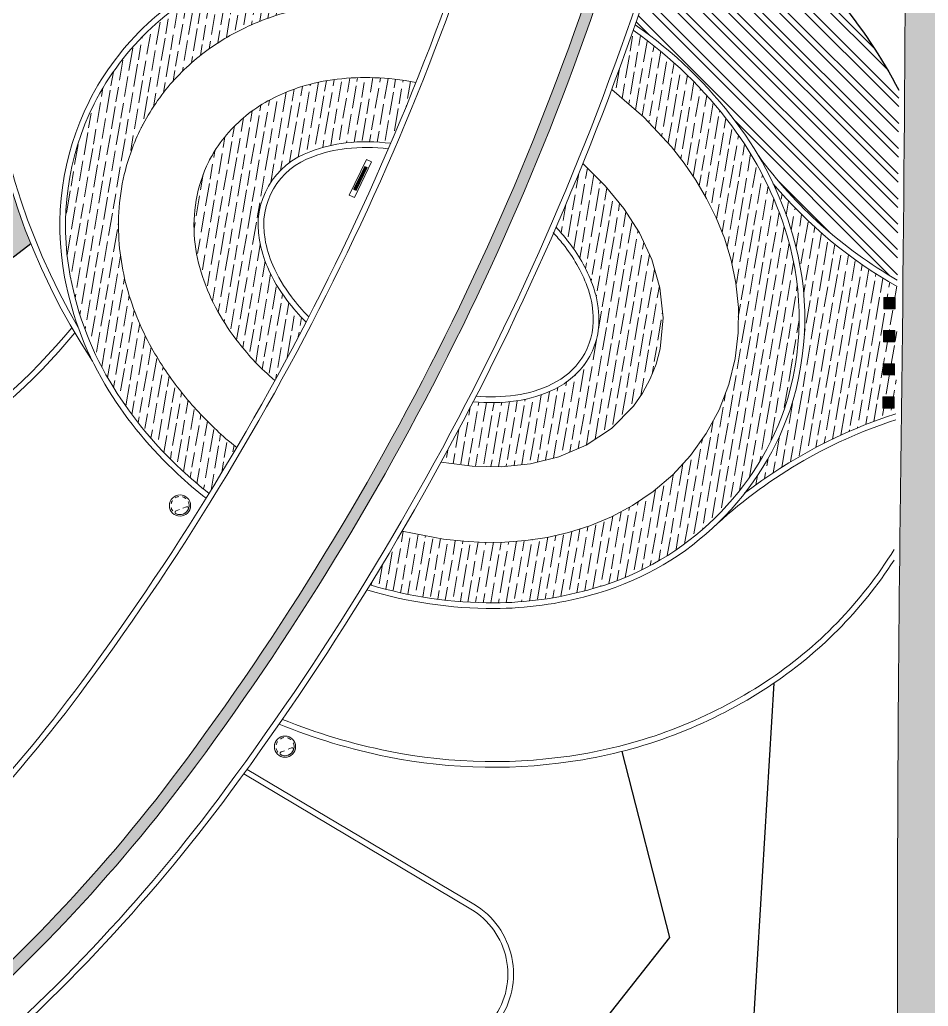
# Model space of a CAD drawing. Header units: inches. Extents: x 685564 to 685654, y 2762991 to 2763113.
# Drawn here: x 685606.58 to 685630.64, y 2763017.25 to 2763043.36 of the extents above; entities that cross this region are included whole.
import ezdxf

# ---------------------------------------------------------------- set-up
doc = ezdxf.new("R2010")
doc.units = ezdxf.units.IN
doc.header["$MEASUREMENT"] = 0
doc.linetypes.add('BASE SITE$0$DASHED2', pattern=[0.375, 0.25, -0.125])
for name, color, linetype, lineweight in [('BASE SITE$0$L-HS-PATTERN', 251, 'Continuous', 9), ('HDB -HS- FURNITURE-SIGNAGE', 10, 'Continuous', 9), ('HDB -HS- FURNITURE-TRASH BIN', 10, 'Continuous', 9), ('HDB -HS-BASE- ASPHALT-COLOR (BLUE)', 253, 'Continuous', 9), ('HDB -HS-BASE- ASPHALT-COLOR (RED)', 253, 'Continuous', 9), ('HDB -HS-BASE- ASPHALT-COLOR (WHITE)', 253, 'Continuous', 9), ('HDB -HS-BASE- COLOR CONC. (BIEGE LIGHT)', 253, 'Continuous', 9), ('HDB -HS-BASE- CURB CONC. 15 CM', 34, 'Continuous', 20), ('HDB -HS-BASE- SEPERATION LINE', 253, 'Continuous', 9), ('HDB -HS-BASE- TACTILE - (FIBER GLASS)', 253, 'Continuous', 9), ('HDB -PL-G. COVERS - Ad', 104, 'Continuous', 9), ('HDB -PL-LAWN - Ps', 94, 'Continuous', 9)]:
    doc.layers.add(name, color=color, linetype=linetype, lineweight=lineweight)
doc.layers.add('HDB -PL-SEPERATION MOWING', color=40, linetype='Continuous')
pattern_1 = [(80.39167185625872, (685662.7135365393, 2762594.455906399), (-0.1304295320628458, 0.4277711270830081), [0.6, -0.12, 0.4, -0.18, 0.54, -0.16])]
pattern_2 = [(170.3916718562587, (685662.7135365393, 2762594.455906399), (-0.04197170735124682, -0.2479324653651096), []), (260.3916718562587, (685662.0373570883, 2762594.570374691), (0.3336835432019495, -0.3115259613518472), [0.25146, -0.25146]), (260.3916718562587, (685662.1124881385, 2762594.557655992), (0.3336835432019495, -0.3115259613518472), [0.25146, -0.25146]), (170.3916718562587, (685662.0303618038, 2762594.529052614), (-0.4176269579044432, -0.184338969378372), [-0.6858, 0.0762]), (170.3916718562587, (685662.0233665192, 2762594.487730536), (-0.4176269579044432, -0.184338969378372), [-0.6858, 0.0762]), (170.3916718562587, (685662.0163712347, 2762594.446408459), (-0.4176269579044432, -0.184338969378372), [-0.6858, 0.0762]), (170.3916718562587, (685662.0093759501, 2762594.405086381), (-0.4176269579044432, -0.184338969378372), [-0.6858, 0.0762]), (170.3916718562587, (685662.0023806655, 2762594.363764304), (-0.4176269579044432, -0.184338969378372), [-0.6858, 0.0762])]
pattern_3 = [(349.3916718562588, (685662.7135365393, 2762594.455906399), (0.1636597631718714, 0.8738057461006576), []), (349.3916718562588, (685662.6726215986, 2762594.237454962), (0.1636597631718714, 0.8738057461006576), []), (259.3916718562588, (685662.7135365393, 2762594.455906399), (0.8738057461006576, -0.1636597631718713), [-0.22225, 0.22225]), (259.3916718562588, (685662.9319879758, 2762594.414991458), (0.8738057461006576, -0.1636597631718713), [-0.22225, 0.22225]), (259.3916718562588, (685663.1504394124, 2762594.374076517), (0.8738057461006576, -0.1636597631718713), [0.22225, -0.22225]), (259.3916718562588, (685663.368890849, 2762594.333161576), (0.8738057461006576, -0.1636597631718713), [0.22225, -0.22225]), (349.3916718562588, (685662.6317066578, 2762594.019003525), (0.1636597631718714, 0.8738057461006576), [0.22225, -0.22225]), (349.3916718562588, (685662.5907917169, 2762593.800552089), (0.1636597631718714, 0.8738057461006576), [0.22225, -0.22225])]
pattern_4 = [(138.3916718562587, (685662.7135365393, 2762594.455906399), (-0.1054155404908226, -0.1186976255997893), [])]

# ---------------------------------------------------------------- blocks, each defined once
blk = doc.blocks.new('BASE SITE$0$trashbin')
at = {"layer": 'HDB -HS- FURNITURE-TRASH BIN', "linetype": 'BASE SITE$0$DASHED2', "ltscale": 0.3}
blk.add_line((0.1179016309906729, 0.1852270015515387), (0.1179016309906729, -0.1852270020172), dxfattribs=at)
at = {"layer": 'HDB -HS- FURNITURE-TRASH BIN'}
blk.add_circle((0, 0), 0.35, dxfattribs=at)
at = {"layer": 'HDB -HS- FURNITURE-TRASH BIN', "linetype": 'BASE SITE$0$DASHED2', "ltscale": 0.5}
blk.add_circle((0, 0), 0.3, dxfattribs=at)
for centre, start, end in [((0.167901631037239, 0.1852270015515387), 47.80882139234332, 180), ((0.167901631037239, -0.1852270020172), 180, 312.1911786076567)]:
    blk.add_arc(centre, 0.05, start, end, dxfattribs=at)
at = {"layer": 'HDB -HS- FURNITURE-TRASH BIN'}
blk.add_arc((0, 0), 0.3, 312.1911786076567, 47.80882139234332, dxfattribs=at)
blk = doc.blocks.new('*U51')
at = {"layer": 'HDB -HS- FURNITURE-SIGNAGE'}
h = blk.add_hatch(dxfattribs=at)
h.set_pattern_fill('GOST_GROUND', color=256, scale=0.002, angle=46)
h.set_pattern_definition([(90.99999999999999, (0, 0), (0.01964790577438216, 0.0203460020318735), [0.04]), (90.99999999999999, (0.004167950222753985, 0.004316038802031907), (0.01964790577438216, 0.0203460020318735), [0.04]), (90.99999999999999, (0.00833590044550797, 0.008632077604063813), (0.01964790577438216, 0.0203460020318735), [0.04])])
h.paths.add_polyline_path([(0.224999999976717, 0.02499999990686774), (-0.2249999999767171, 0.02499999990686774), (-0.224999999976717, -0.02499999990686766), (0.2249999999767171, -0.02499999990686773)])
for points in [[(0.3499999999767169, 0.04999999990686774), (-0.3499999999767169, 0.04999999990686774), (-0.3499999999767169, -0.04999999990686774), (0.3499999999767169, -0.04999999990686774)], [(0.224999999976717, 0.02499999990686774), (-0.2249999999767171, 0.02499999990686774), (-0.224999999976717, -0.02499999990686766), (0.2249999999767171, -0.02499999990686773)]]:
    blk.add_lwpolyline(points, close=True, dxfattribs=at)
blk = doc.blocks.new('BASE SITE$0$MARKERS')
at = {"extrusion": (8.127451700772605e-05, 1.224414090261396e-05, 0.9999999966222669)}
blk.add_hatch(color=256, dxfattribs=at).paths.add_polyline_path([(0.02224137393792057, -0.148341906500924), (0.3189251851477075, -0.1038591582405934), (0.2744424386688502, 0.192824655226916), (-0.02224137393792057, 0.148341906500924)])
at = {"extrusion": (8.127451700772607e-05, 1.224414090261395e-05, 0.9999999966222669)}
blk.add_lwpolyline([(0.02224137393792057, -0.148341906500924), (0.3189251851477075, -0.1038591582405934), (0.2744424386688502, 0.192824655226916), (-0.02224137393792057, 0.148341906500924)], close=True, dxfattribs=at)

msp = doc.modelspace()

# ---------------------------------------------------------------- hatches: boundary and pattern name
at = {"layer": 'HDB -HS-BASE- ASPHALT-COLOR (BLUE)'}
h = msp.add_hatch(dxfattribs=at)
h.set_pattern_fill('BOX', color=256, scale=0.035, angle=224)
h.set_pattern_definition(pattern_3)
h.paths.add_polyline_path([(685594.8567814353, 2763103.103829821, -0.005558992174496256), (685614.3061837814, 2763102.454539739, 0.05624110609308549), (685613.7536913973, 2763104.530929411, 0.005375374689294758), (685594.9023969051, 2763105.153322253, 0.1077997410594611), (685588.6895859528, 2763103.942252661, 0.2935845992618385), (685579.7253207623, 2763090.622780306), (685578.1659594958, 2763017.308495765), (685580.1740849633, 2763015.317941251), (685581.7748572166, 2763090.579187606, -0.4145026630126847)])
h = msp.add_hatch(dxfattribs=at)
h.set_pattern_fill('BOX', color=256, scale=0.035, angle=224)
h.set_pattern_definition(pattern_3)
h.paths.add_polyline_path([(685614.0762442417, 2763104.516747763, -0.05459309394906626), (685614.6102273278, 2763102.440951235, -0.001573380600005378), (685620.1119417764, 2763102.176756753, -0.4005902697732342), (685632.2576355956, 2763089.33723563, -0.0005158602859908865), (685632.0586811422, 2763052.672012627, -0.002998614858845619), (685631.8933601491, 2763030.16491471, 0.003689155610750146), (685631.8233179172, 2763015.73708983), (685633.8702874639, 2763017.802160891, -0.003161054172988933), (685633.9431928704, 2763030.138701941, 0.002997766158958707), (685634.10867221, 2763052.664010239, 0.0005157866302563479), (685634.3076158019, 2763089.328226993, 0.4005902697550076), (685620.2167132079, 2763104.224077672, 0.001751919124102763)])
at = {"layer": 'HDB -HS-BASE- ASPHALT-COLOR (RED)'}
h = msp.add_hatch(dxfattribs=at)
h.set_pattern_fill('BRSTONE', color=256, scale=0.03, angle=135)
h.set_pattern_definition(pattern_2)
h.paths.add_polyline_path([(685594.8122786852, 2763101.104325005, -0.004321876532306083), (685609.9001793558, 2763100.638005959, -0.001287156426287463), (685614.391946698, 2763100.448723273, 0.04721046872790379), (685614.3339712871, 2763102.253103822, 0.005569483612467556), (685594.8523311454, 2763102.903879341, 0.4145026630483832), (685581.9748119927, 2763090.574934659), (685580.3699996435, 2763015.12374081), (685582.1332319056, 2763013.375936705), (685583.7744051238, 2763090.536658135, -0.4145026631048138)])
h = msp.add_hatch(dxfattribs=at)
h.set_pattern_fill('BRSTONE', color=256, scale=0.03, angle=135)
h.set_pattern_definition(pattern_2)
h.paths.add_polyline_path([(685632.0576375272, 2763089.338114521, 0.4005902697549744), (685620.1017201745, 2763101.977018127, 0.001563146124508598), (685614.6370473726, 2763102.239545969, -0.04657987291952496), (685614.6900685999, 2763100.410063587, -0.001524769224945292), (685620.0095932793, 2763100.154099557, -0.4005902698167392), (685630.2575224409, 2763089.320753609, -0.0005157812731147128), (685630.0586266443, 2763052.665272669, -0.002997704109577329), (685629.8935056848, 2763030.188991525, 0.004200797463463335), (685629.8304385521, 2763013.726587275), (685631.6238457327, 2763015.535853698, -0.003740499564386558), (685631.6933764723, 2763030.167472292, 0.002998697709421768), (685631.8586820129, 2763052.672793206, 0.0005158674755305588)])
at = {"layer": 'HDB -HS-BASE- ASPHALT-COLOR (WHITE)'}
h = msp.add_hatch(dxfattribs=at)
h.set_pattern_fill('ANSI31', color=256, scale=0.05, angle=58)
h.set_pattern_definition(pattern_4)
h.paths.add_polyline_path([(685581.9748119927, 2763090.574934659, -0.4145026630224126), (685594.8523311458, 2763102.903879339, -0.005569483612399751), (685614.3339712872, 2763102.253103821, 0.005305932532095368), (685614.3061837814, 2763102.454539739, 0.005559044003935131), (685594.8566000427, 2763103.103833857, 0.4144985104989595), (685581.7748572163, 2763090.579187605), (685580.1740849633, 2763015.317941251), (685580.3699996434, 2763015.12374081)])
h = msp.add_hatch(dxfattribs=at)
h.set_pattern_fill('ANSI31', color=256, scale=0.05, angle=58)
h.set_pattern_definition(pattern_4)
edge = h.paths.add_edge_path()
edge.add_arc((686609.5636970877, 2763018.20617823), 977.9434716858722, 179.299129022771, 180.1563551390139)
edge.add_line((685631.6238667528, 2763015.537459888), (685631.8233389374, 2763015.738696021))
edge.add_arc((686609.5636970877, 2763018.20617823), 977.7434716858405, 179.2991290227726, 180.1445946413764, ccw=False)
edge.add_arc((683754.7375799207, 2763055.209699835), 1877.322845060674, 359.2356491864137, 359.9227211906125)
edge.add_arc((667863.1932653228, 2763167.423364475), 17769.23594413757, 359.6300070339678, 359.7482153968086)
edge.add_arc((685619.4577591885, 2763089.393484671), 12.80000000023042, 359.7482153915879, 447.0704501638497)
edge.add_arc((685575.3823942045, 2762228.124179794), 875.1963435222247, 87.07045016945766, 87.43104214378613)
edge.add_arc((685604.8658016352, 2763101.040850658), 9.844496620272077, 366.993860487505, 368.17642416579315, ccw=False)
edge.add_arc((685575.3823941426, 2762228.124179783), 874.9963435366109, 87.07045016544612, 87.42869657646958, ccw=False)
edge.add_arc((685619.4577591884, 2763089.393484671), 12.60000000009702, -0.2517846084489861, 87.07045016376952, ccw=False)
edge.add_arc((667863.193265323, 2763167.423364474), 17769.03594413729, 359.6300070339683, 359.7482153968091, ccw=False)
edge.add_arc((683754.6650228967, 2763055.210450393), 1877.195405640767, 359.2356558303639, 359.9227324552519, ccw=False)
edge.add_arc((685631.8938776407, 2763030.16612661), 0.2005012572239777, 179.2356558304004, 179.2990497441515)
at = {"layer": 'HDB -HS-BASE- COLOR CONC. (BIEGE LIGHT)'}
h = msp.add_hatch(dxfattribs=at)
h.set_pattern_fill('MUDSTONE', color=256, scale=2, angle=45, pattern_type=2)
h.set_pattern_definition(pattern_1)
edge = h.paths.add_edge_path()
edge.add_spline(control_points=[(685609.7992350245, 2763040.504257809), (685609.8010133888, 2763040.507794469), (685609.8027953708, 2763040.511328989), (685610.0266996494, 2763040.954270668), (685610.3089845129, 2763041.364248437), (685610.7853270964, 2763041.899399979), (685610.9530211525, 2763042.065563048), (685611.3028811442, 2763042.373870824), (685611.4871759571, 2763042.517408207), (685612.028794076, 2763042.892313929), (685612.3992037851, 2763043.092279783), (685613.1445268096, 2763043.412250813), (685613.5175285926, 2763043.531968052), (685614.5060472643, 2763043.769200116), (685615.1207099932, 2763043.831320826), (685616.4112258884, 2763043.834412022), (685617.0915839336, 2763043.755427284), (685617.8006178215, 2763043.595610041)], knot_values=[5.122014888690014, 5.122014888690014, 5.122014888690014, 5.122014888690014, 5.123278984332736, 5.123278984332736, 5.280525863836226, 5.280525863836226, 5.35914930358797, 5.35914930358797, 5.437772743339715, 5.437772743339715, 5.588617306720401, 5.588617306720401, 5.739461870101088, 5.739461870101088, 5.990585260147656, 5.990585260147656, 6.283185307179586, 6.283185307179586, 6.283185307179586, 6.283185307179586], degree=3, periodic=0)
edge.add_arc((685550.787721244, 2763068.274376516), 71.41267270212899, 339.7828162022183, 340.9198196796327)
edge.add_arc((685615.7137065635, 2763034.208340087), 11.0240535634917, 76.55394078742232, 92.57568433983583)
edge.add_arc((685615.6503449121, 2763036.397493395), 8.834334130043533, 92.80320422089723, 113.2302997835863)
edge.add_arc((685615.0461524556, 2763037.809654794), 7.298350901977161, 113.2443301830566, 152.9104681225774)
edge.add_arc((685615.0315497161, 2763037.910937971), 7.239709380302107, 153.571485621254, 190.0372157951651)
edge.add_arc((685616.3049533451, 2763038.143431247), 8.534146865539617, 190.0841861058319, 210.5193129360663)
edge.add_arc((685617.9825867892, 2763039.161738194), 10.49651367283391, 210.6572953434558, 227.2947320747692)
edge.add_arc((685618.8692075349, 2763040.035694472), 11.74021996044434, 227.0077971852238, 231.6945741832306)
edge.add_arc((685550.7877212672, 2763068.274376511), 71.41267267906737, 328.3696571299971, 329.5096688850704)
edge.add_spline(control_points=[(685612.3250780249, 2763032.040089677), (685612.1159152999, 2763032.202877536), (685611.9537308064, 2763032.345607994), (685611.4627981675, 2763032.805872281), (685611.1488576692, 2763033.142446013), (685610.5710306447, 2763033.866327937), (685610.3049118138, 2763034.255074915), (685609.7809445154, 2763035.202564648), (685609.542205491, 2763035.773500102), (685609.3119855006, 2763036.694081847), (685609.257457279, 2763036.995368659), (685609.1939333314, 2763037.618084403), (685609.1850919359, 2763037.941077229), (685609.2230198841, 2763038.596585517), (685609.2702990783, 2763038.932703536), (685609.4492527412, 2763039.68889799), (685609.5982333595, 2763040.104522812), (685609.7992350245, 2763040.504257809)], knot_values=[0, 0, 0, 0, 0.0932594616281226, 0.0932594616281226, 0.2897800577314515, 0.2897800577314515, 0.4863006538347805, 0.4863006538347805, 0.729447853706213, 0.729447853706213, 0.8408420262101637, 0.8408420262101637, 0.9522361987141144, 0.9522361987141144, 1.063630371218065, 1.063630371218065, 1.205540368293098, 1.205540368293098, 1.205540368293098, 1.205540368293098], degree=3, periodic=0)
h = msp.add_hatch(dxfattribs=at)
h.set_pattern_fill('MUDSTONE', color=256, scale=2, angle=45, pattern_type=2)
h.set_pattern_definition(pattern_1)
h.paths.add_polyline_path([(685621.5905526427, 2763034.319008389, -0.1289304835964462), (685620.7461608332, 2763033.58548935, -0.08419203563619648), (685619.6953643573, 2763033.268702188, -0.05444164323964057), (685618.587791539, 2763033.249035935, -0.005942235575062215), (685617.7362135233, 2763031.647563983), (685618.5633663347, 2763031.544503272), (685619.3358548214, 2763031.530859665), (685620.1007032403, 2763031.610474309), (685620.8514012677, 2763031.794552476), (685621.5749779366, 2763032.099908347), (685622.2482376132, 2763032.544777803), (685622.8306715996, 2763033.13453761), (685623.0719235507, 2763033.480568419), (685623.2723667102, 2763033.85370163), (685623.4286131776, 2763034.246753457), (685623.5374323362, 2763034.652387451), (685623.6164023323, 2763035.472029334), (685623.5318176236, 2763036.26825224), (685623.3131100313, 2763037.018343526), (685622.9870450671, 2763037.717066072), (685622.5723713188, 2763038.36522731), (685622.0828257387, 2763038.964983849), (685621.4898406751, 2763039.554447498, -0.005992643215391106), (685620.7811708394, 2763037.868110245, -0.02096087566643291), (685621.0854480499, 2763037.512994873, -0.08003089006682654), (685621.7424270813, 2763036.363181205, -0.07863488251835242), (685621.9151585409, 2763035.523551016, -0.1583397562890629)], flags=17)
h.paths.add_polyline_path([(685626.9656266075, 2763037.4010354, 0.08805763385121092), (685625.6119782326, 2763040.305673709, 0.08643665911196409), (685622.8225968354, 2763043.083094028, -0.005459956411575939), (685622.2552943188, 2763041.516013083), (685623.1018723343, 2763040.783777988), (685623.8350695469, 2763039.997158433), (685624.1697273065, 2763039.56926941), (685624.4815633728, 2763039.115258297), (685624.7666091553, 2763038.632962572), (685625.0205233262, 2763038.120445591), (685625.2389607851, 2763037.575767904), (685625.4158005589, 2763036.997168305), (685625.5420886655, 2763036.386017592), (685625.6085967158, 2763035.742734385), (685625.6056410307, 2763035.074515171), (685625.5240010135, 2763034.392083539), (685625.3544393915, 2763033.702431054), (685625.0978064064, 2763033.036097527), (685624.7599738901, 2763032.407640966), (685624.3436940763, 2763031.824508236), (685623.8694774628, 2763031.310782333), (685623.3540844439, 2763030.870172821), (685622.8073079915, 2763030.499713041), (685622.2454381695, 2763030.1994915), (685621.6774860679, 2763029.963944265), (685621.1091529649, 2763029.785121727), (685620.5448178478, 2763029.657358194), (685619.9845424545, 2763029.575097499), (685619.4285730139, 2763029.53297297), (685618.8789420766, 2763029.5276723), (685618.0254133779, 2763029.572342756), (685616.7064167764, 2763029.825064505, -0.005433359542308883), (685615.855287859, 2763028.401631569, 0.07251987076359928), (685619.1410590427, 2763027.925760695, 0.06650315788913384), (685621.6211668287, 2763028.2660436, 0.2496132093291846), (685626.8279576816, 2763033.061096693, 0.1456996811274409)])
h = msp.add_hatch(dxfattribs=at)
h.set_pattern_fill('MUDSTONE', color=256, scale=2, angle=45, pattern_type=2)
h.set_pattern_definition(pattern_1)
edge = h.paths.add_edge_path()
edge.add_arc((685615.6063352296, 2763036.512663893), 3.61195000569116, 95.17787673777133, 111.37154188146269, ccw=False)
edge.add_arc((685615.7562237569, 2763035.018666541), 5.113398385610758, 82.72505947286061, 95.33975096199828, ccw=False)
edge.add_arc((685550.787721244, 2763068.274376516), 71.41267270212902, 336.7554479695218, 338.1525625101032)
edge.add_spline(control_points=[(685617.071395699, 2763041.699118791), (685616.6765588482, 2763041.778847), (685616.3266267184, 2763041.816649817), (685615.3136503748, 2763041.851414657), (685614.651726146, 2763041.781946216), (685613.5851546593, 2763041.447470424), (685613.1663906665, 2763041.252066656), (685612.398703712, 2763040.710901317), (685612.0512577135, 2763040.362280959), (685611.7122816923, 2763039.840383278), (685611.6458754139, 2763039.724739067), (685611.5860569124, 2763039.605777124)], knot_values=[5.178104014525866, 5.178104014525866, 5.178104014525866, 5.178104014525866, 5.368049127634358, 5.368049127634358, 5.729808405891057, 5.729808405891057, 5.973444074968381, 5.973444074968381, 6.217079744045704, 6.217079744045704, 6.283185307179586, 6.283185307179586, 6.283185307179586, 6.283185307179586], degree=3, periodic=0)
edge.add_spline(control_points=[(685611.5860569124, 2763039.605777124), (685611.4239117756, 2763039.283316682), (685611.3113846105, 2763038.936593573), (685611.189840254, 2763038.237627772), (685611.1800917371, 2763037.886038698), (685611.2436159059, 2763037.205345685), (685611.3163297825, 2763036.875912837), (685611.630729336, 2763035.918378701), (685611.9665106568, 2763035.335114131), (685612.6515151588, 2763034.459460872), (685612.9575187224, 2763034.135612186), (685613.3345874957, 2763033.811942701)], knot_values=[6.283185307179586, 6.283185307179586, 6.283185307179586, 6.283185307179586, 6.462372270594861, 6.462372270594861, 6.641559234010135, 6.641559234010135, 6.820746197425408, 6.820746197425408, 7.186384661317094, 7.186384661317094, 7.426306718903639, 7.426306718903639, 7.426306718903639, 7.426306718903639], degree=3, periodic=0)
edge.add_arc((685550.7877212672, 2763068.274376511), 71.41267267906736, 331.1458607966883, 332.5504827292114)
edge.add_arc((685618.1249221845, 2763039.308687039), 5.598556222410729, 216.9963952032537, 224.9191762471974, ccw=False)
edge.add_arc((685616.9971374844, 2763038.489329983), 4.204834397884929, 203.6545247919558, 217.3270011757899, ccw=False)
edge.add_arc((685615.8949944341, 2763038.024117779), 3.008682041220387, 189.4250483353115, 203.9606907744312, ccw=False)
edge.add_arc((685614.9505883054, 2763037.923616605), 2.061314502103651, 108.68870508646839, 190.9681456603668, ccw=False)
h = msp.add_hatch(dxfattribs=at)
h.set_pattern_fill('MUDSTONE', color=256, scale=2, angle=45, pattern_type=2)
h.set_pattern_definition(pattern_1)
h.paths.add_polyline_path([(685629.8150651299, 2763036.299425211, -0.08939721296050604), (685626.5315679194, 2763039.02124237, -0.03845759272519297), (685627.0418888573, 2763037.683956217, -0.1541146265490317), (685626.9699078206, 2763033.012603267, -0.08165779408803023), (685625.7748246649, 2763030.82557658, -0.08736480243989607), (685629.7780598715, 2763032.929777965, 0.0004494632139138037)])
at = {"layer": 'HDB -HS-BASE- TACTILE - (FIBER GLASS)'}
h = msp.add_hatch(dxfattribs=at)
h.set_pattern_fill('HEX', color=256, scale=0.015, angle=1.101909530502398e-09)
h.set_pattern_definition([(1.101909530502398e-09, (0, 0), (-1.586422727553294e-12, 0.08248891973099999), [0.04762499999999999, -0.09524999999999999]), (120.0000000011019, (0, 0), (-0.0714375000169882, -0.04124445986687385), [0.04762499999999997, -0.09524999999999995]), (60.00000000110191, (0.04762500000651926, 0), (-0.07143750001857462, 0.04124445986412612), [0.04762499999999999, -0.09524999999999999])])
edge = h.paths.add_edge_path()
edge.add_line((685598.7123819803, 2763010.655217676), (685598.3922821917, 2763010.659921822))
edge.add_arc((685605.4855016058, 2763007.959118529), 7.590000005359878, 136.9629967561096, 159.1552453876894, ccw=False)
edge.add_arc((685588.4976648696, 2763034.256640107), 24.01728729522852, 294.046486830675, 298.446122335038, ccw=False)
edge.add_arc((685594.6983702903, 2763020.35998278), 8.800000001379308, 194.4713682650765, 294.0464868183484, ccw=False)
edge.add_arc((685609.4328532167, 2763024.162724618), 24.01728729548865, 178.8260988688334, 194.4713682553789, ccw=False)
edge.add_arc((685630.101748254, 2763023.739191941), 44.6905212465797, 164.9812096176381, 178.8260988677832, ccw=False)
edge.add_arc((685659.532998233, 2763015.842766273), 75.16267269090964, 154.258927541327, 164.9812096122485, ccw=False)
edge.add_arc((685659.5329982509, 2763015.842766273), 75.1626727068395, 143.5366454787571, 154.2589275475821, ccw=False)
edge.add_arc((685635.026162444, 2763033.952625836), 44.69052124598123, 129.6917562205878, 143.5366454691452, ccw=False)
edge.add_arc((685621.8230546211, 2763049.86050269), 24.0172872908189, 114.04648684264649, 129.6917562378655, ccw=False)
edge.add_arc((685615.622349198, 2763063.757160012), 8.80000000067112, 14.471368266023717, 114.04648682289579, ccw=False)
edge.add_arc((685600.8878662732, 2763059.954418168), 24.01728729462333, -1.1739011278801854, 14.471368267384605, ccw=False)
edge.add_arc((685580.2189712379, 2763060.377950852), 44.69052124364894, 352.06669874095553, 358.8260988617349, ccw=False)
edge.add_arc((685569.5590581218, 2763069.130548387), 56.91340101852016, 344.8013401172487, 381.0220811879633)
edge.add_arc((685603.4164892612, 2763082.131506436), 20.64564288073456, 21.04970948289462, 36.82773528264045)
edge.add_arc((685609.100258882, 2763087.392502188), 12.96758038966825, 33.2721719890086, 63.43473749500714)
edge.add_arc((685615.3467968071, 2763099.885462841), 0.9999999996429414, 173.4014979236758, 243.4347374919706, ccw=False)
edge.add_arc((685604.8292742892, 2763101.044592751), 9.581219339526262, 353.7431340272525, 355.2379019201795)
edge.add_arc((685575.3823948331, 2762228.124180618), 872.9963426710186, 87.42015616529892, 87.43985873420309, ccw=False)
edge.add_arc((685604.8658016333, 2763101.040850649), 9.844496622037525, 353.7312031532302, 355.3087874761639, ccw=False)
edge.add_arc((685615.3467968073, 2763099.885462841), 0.6999999999325822, 173.4014979244423, 243.4347374843001)
edge.add_arc((685609.1002588822, 2763087.392502188), 13.26758038989314, 33.27217199034391, 63.43473749624252, ccw=False)
edge.add_arc((685603.4436219443, 2763082.14411973), 20.91579044751669, 21.043762884359978, 36.79366452766908, ccw=False)
edge.add_arc((685569.5590581204, 2763069.130548387), 57.21340101999459, -17.683926556147185, 21.022081187618824, ccw=False)
edge.add_arc((685580.2189712385, 2763060.377950852), 44.69052124316253, 344.98120961647777, 348.8699886621075, ccw=False)
edge.add_arc((685550.7877212451, 2763068.274376517), 75.16267270087553, 334.2589275445916, 344.98120961612443, ccw=False)
edge.add_arc((685550.7877212643, 2763068.274376506), 75.16267267869121, 323.5366454717035, 334.2589275459061, ccw=False)
edge.add_arc((685575.2945570559, 2763050.164516935), 44.69052122534918, 309.69175622416606, 323.5366454770642, ccw=False)
edge.add_arc((685588.4976648721, 2763034.256640107), 24.01728729380113, 302.8619032514122, 309.6917562186069, ccw=False)
edge.add_arc((685605.4855016032, 2763007.959118532), 7.290000001801034, 122.8619032575192, 158.2945414619704)
edge = h.paths.add_edge_path(flags=16)
edge.add_arc((685588.4976648703, 2763034.256640105), 23.71728729355476, 294.046486830558, 309.6917562244387)
edge.add_arc((685575.2945570564, 2763050.164516936), 44.39052122542326, 309.6917562232034, 323.53664547592)
edge.add_arc((685550.7877212642, 2763068.274376506), 74.86267267866232, 323.5366454718415, 334.258927546057)
edge.add_arc((685550.787721245, 2763068.274376518), 74.86267270122576, 334.2589275440952, 344.9812096155594)
edge.add_arc((685580.2189712378, 2763060.377950851), 44.39052124376136, 344.9812096168829, 358.8260988626546)
edge.add_arc((685600.8878662715, 2763059.954418169), 23.71728729620562, 358.8260988706735, 374.4713682663473)
edge.add_arc((685615.6223491981, 2763063.757160012), 8.500000000577765, 14.47136826906181, 114.0464868234739)
edge.add_arc((685621.8230546206, 2763049.860502689), 23.71728729096087, 114.046486841361, 129.691756236237)
edge.add_arc((685635.0261624445, 2763033.952625837), 44.39052124598085, 129.6917562212937, 143.5366454701119)
edge.add_arc((685659.532998251, 2763015.842766274), 74.86267270657788, 143.53664547921, 154.2589275480607)
edge.add_arc((685659.5329982304, 2763015.842766272), 74.86267268885942, 154.2589275399275, 164.9812096108158)
edge.add_arc((685630.101748254, 2763023.739191941), 44.39052124669299, 164.9812096172759, 178.8260988675389)
edge.add_arc((685609.4328532183, 2763024.162724619), 23.71728729714629, 178.8260988695948, 194.471368255279)
edge.add_arc((685594.6983702905, 2763020.359982779), 8.500000001134085, 194.4713682616106, 294.0464868173327)
at = {"layer": 'HDB -PL-G. COVERS - Ad'}
h = msp.add_hatch(dxfattribs=at)
h.set_pattern_fill('ANSI32', color=256, scale=0.05, angle=89.99999999987999)
h.set_pattern_definition([(134.99999999988, (0, 0), (-0.3367596045407987, -0.336759604539388), []), (134.99999999988, (0, 0.2245065001770854), (-0.3367596045407987, -0.336759604539388), [])])
h.paths.add_polyline_path([(685626.1550507173, 2763097.648733759), (685621.6823361719, 2763094.561911343, -0.05798925549762009), (685624.0394119378, 2763090.063241155, -0.008110664515656044), (685624.6897229, 2763088.285087785), (685630.039735028, 2763090.568831828, 0.1969197356825823)])
h.paths.add_polyline_path([(685624.1858637803, 2763047.385702861, -0.01427868323318128), (685622.8738752633, 2763043.230207263, -0.0806591809919382), (685625.552819061, 2763040.642229483, -0.02830732486920867), (685626.137964951, 2763039.765238603, 0.1051352100678344), (685629.8167875072, 2763036.471025782, 0.000670120284580528), (685629.8602504088, 2763041.495063362, 0.05271279577033429), (685628.214699449, 2763043.950575532, 0.08472129875669066)])
at = {"layer": 'HDB -PL-LAWN - Ps'}
h = msp.add_hatch(dxfattribs=at)
h.set_pattern_fill('GRASS', color=256, scale=0.035, angle=-1.189323895367742e-09)
h.set_pattern_definition([(90, (0, 0), (-0.6286179283869515, 0.6286179284130486), [0.1666875, -1.0905483568]), (44.99999999881068, (0, 0), (-0.6286179284617922, 0.6286179284878893), [0.1666875, -0.7223125]), (134.9999999988107, (0, 0), (-0.6286179284878893, -0.6286179284617921), [0.1666875, -0.7223125])])
h.paths.add_polyline_path([(685617.4091198046, 2763084.610387424, -0.7754780730021957), (685619.0377643508, 2763073.102610206, -0.04895859950603151), (685620.7896373373, 2763072.260196722, 0.5938882234153328), (685625.217785733, 2763075.288981853, 0.1342767690062079), (685619.9523700009, 2763088.921637451, 0.1356335239666984), (685614.8648893151, 2763092.905204157, 0.01506077255173119), (685612.701347216, 2763089.349681918, -0.3263306813420888), (685603.9357556707, 2763085.399427768, -0.221125754250158), (685593.0498319854, 2763093.550583345, 0.5461554658052412), (685584.6620539486, 2763094.207794075, 0.08866448209614602), (685583.9243712057, 2763090.533468425), (685583.7874211796, 2763084.094682622, 0.5344651335733518), (685586.812672911, 2763082.90298331, -0.341127443335034), (685606.5838301637, 2763081.924259745, -0.01318579691122046), (685608.8222670823, 2763083.045880004, -0.1517691629507293)])
h.paths.add_polyline_path([(685607.0857918899, 2763051.297602768, -0.04629726366054276), (685610.4970982333, 2763057.420865156, -0.246461698398315), (685604.5882018362, 2763054.506161341, -0.2100761492025878), (685591.7293268258, 2763037.261706842, 0.3493707796532537), (685606.8695267, 2763037.441105445, -0.2027869901279598)])

# ---------------------------------------------------------------- linework, layer by layer
at = {"layer": 'HDB -HS-BASE- CURB CONC. 15 CM'}
for points in [[(685629.8304385521, 2763013.726587275, -0.004200797463279862), (685629.8935056848, 2763030.188991524, 0.002997704109839546), (685630.0586266443, 2763052.665272671, 0.0005157812731008779), (685630.2575224409, 2763089.32075361, 0.4005902697444713), (685620.0095932818, 2763100.154099557, 0.001524352632279868), (685614.6915221926, 2763100.409998084)], [(685608.5084124296, 2763034.321753821, -0.2550017870305152), (685607.0857918902, 2763051.297602768, -0.1338634671715126), (685619.6613736937, 2763066.788460249, -0.1335195980782223)], [(685608.128596237, 2763035.217394955, -0.2405995113531642), (685607.2230136949, 2763051.237020788, -0.1338697494908494), (685619.7496223142, 2763066.667162869)], [(685620.6573669215, 2763065.056620105, -0.06837160637101024), (685621.3008683713, 2763059.536129074, -0.06048331801567829), (685619.9058769944, 2763049.729925327, -0.04681894570265847), (685615.2489380657, 2763037.194356405, -0.04681894571513762), (685608.3410801401, 2763025.74406963, -0.06048331803986175), (685601.5373105446, 2763018.545712026, -0.06837160637291867), (685596.8172543952, 2763015.611263987, -0.06837160637291867)], [(685620.5121260256, 2763065.019135679, -0.06837160637177045), (685621.1508998533, 2763059.539202124, -0.06048331801458817), (685619.7610008604, 2763049.768795698, -0.0468189457032339), (685615.1138231775, 2763037.259502141, -0.0468189457153731), (685608.2204445697, 2763025.83321591, -0.06048331804028128), (685601.4415119783, 2763018.661135744, -0.06837160637215521), (685596.7561327383, 2763015.74824626, -0.06837160637215521)], [(685626.0587776114, 2763060.12194396, -0.06422372898808072), (685624.4936212385, 2763048.499030227, -0.04681894570358521), (685619.5275761924, 2763035.131408084, -0.04681894571471415), (685612.1612065337, 2763022.921104108, -0.06048331804175731), (685604.5709318122, 2763014.890627622, -0.0649219358848772), (685599.0675303432, 2763011.416537357, -0.06282618260655705)], [(685625.8925889531, 2763059.13522147, -0.05879890751500198), (685624.3487451045, 2763048.537900598, -0.04681894570281824), (685619.3924613042, 2763035.19655382, -0.04681894571473542), (685612.0405709634, 2763023.010250387, -0.06048331804213945), (685604.4751332458, 2763015.00605134, -0.06282618260700464), (685599.1937185824, 2763011.641178614, -0.06837160637651138)], [(685618.3262409673, 2763045.072691749, 0.06229988005560607), (685615.5696776452, 2763045.381465375, 0.09885497279405439), (685612.1258946788, 2763044.661663668, 0.1755511520621598), (685608.4149152975, 2763041.201501623, 0.1755511520621598)], [(685618.2771278466, 2763044.930216243, 0.06197781954868598), (685615.5713175262, 2763045.231474048, 0.0988633480301334), (685612.1847379416, 2763044.523687328, 0.1755511520651129), (685608.5484597003, 2763041.133194285)], [(685615.7740442005, 2763028.269353789, 0.0733916235332384), (685619.141396506, 2763027.775760951, 0.06648052757864449), (685621.6600345081, 2763028.121162931, 0.249618620093949), (685626.9699078207, 2763033.012603267, 0.1541146265490153), (685627.0418888571, 2763037.683956217, 0.08956582385411474), (685625.552819061, 2763040.642229483, 0.08065918099342571), (685622.8738752633, 2763043.230207263, 0.07860187476082056)], [(685615.8552878591, 2763028.401631569, 0.07251987076207489), (685619.1410590427, 2763027.925760695, 0.06650315788914841), (685621.6211668287, 2763028.2660436, 0.2496132093291866), (685626.8279576816, 2763033.061096693, 0.154081361315012), (685626.8981113028, 2763037.641200424, 0.08957824840767553), (685625.4328046484, 2763040.552248361, 0.07974722879453905), (685622.8225968354, 2763043.083094028)], [(685608.414136147, 2763041.199956421, 0.1632413989178187), (685607.7692884761, 2763036.544421814, 0.09357958772196931), (685608.9399108891, 2763033.542283955, 0.06744709123131684), (685610.7615551299, 2763031.338378611, 0.02081072350606081), (685611.5126710853, 2763030.694457821, 0.01937219063317209)], [(685608.548459702, 2763041.133194287, 0.1632413989208117), (685607.9167014703, 2763036.572160039, 0.093584837158532), (685609.0672203137, 2763033.621608241, 0.06746021151901797), (685610.8635653228, 2763031.448351607, 0.02045277367034275), (685611.5919929089, 2763030.822936362)], [(685616.4037373384, 2763040.090901671, 0.05850676432648981), (685615.2112067746, 2763040.102936355, 0.06594273984633614), (685614.2900890139, 2763039.876245131, 0.3752750476938914), (685612.9269275992, 2763037.531424276, 0.063508883940762), (685613.14558769, 2763036.802262559, 0.05972830713151118), (685613.6535044081, 2763035.939673111, 0.03458343131982385), (685614.1605646439, 2763035.355498318)], [(685616.3419091314, 2763039.947388098, 0.05631505412537172), (685615.2274060358, 2763039.953813484, 0.06618428984984119), (685614.3414537276, 2763039.735267286, 0.3760946617230394), (685613.0745705961, 2763037.557992918, 0.06372240012101237), (685613.282823514, 2763036.86281416, 0.05977991251137416), (685613.7730444089, 2763036.030284267, 0.0324019910892187), (685614.2330908208, 2763035.49549762, 0.03225434531038886)], [(685626.1379649504, 2763039.765238604, 0.105135210092249), (685629.8167875073, 2763036.471025782, 0.105135210092249)], [(685626.5315679188, 2763039.021242371, 0.08939721299032768), (685629.8150651299, 2763036.299425212, 0.08430271624884417)], [(685618.587791539, 2763033.249035935, 0.05598840416685852), (685619.7265702713, 2763033.272769725, 0.081778394222862), (685620.7461608332, 2763033.58548935, 0.1289304835964487), (685621.5905526427, 2763034.319008389, 0.1583397562890556), (685621.9151585409, 2763035.523551016, 0.07796837970584161), (685621.7449766179, 2763036.35637714, 0.08047002127924133), (685621.0854480499, 2763037.512994873, 0.02096087567180606), (685620.7811708393, 2763037.868110245)], [(685618.6551430657, 2763033.393806745, 0.05325185866561339), (685619.7065961974, 2763033.421433956, 0.08178022081842883), (685620.679596423, 2763033.719911086, 0.1287463160355947), (685621.4657522581, 2763034.402241447, 0.1581660389237746), (685621.7653337624, 2763035.516292932, 0.07800418722376878), (685621.6044441457, 2763036.303930746, 0.08052769366410618), (685620.9681242148, 2763037.419528325, 0.01855417042087952), (685620.7075264116, 2763037.726750871, 0.01855417042087952)], [(685589.6836117299, 2763030.258434214, 0.3215293753271943), (685608.039895261, 2763035.072220093, 0.3197654737098929)], [(685589.7082904651, 2763030.409637785, 0.3229972313509172), (685607.9592983385, 2763035.210177183, 0.3197654737112136)], [(685625.7748246642, 2763030.825576579, -0.08736480246303917), (685629.7780598716, 2763032.929777965)], [(685624.9254684576, 2763029.904161474, -0.1106212034015681), (685629.7761736767, 2763032.771582484, -0.08139672491167066)], [(685629.733494792, 2763029.341467948, -0.1099596463106121), (685626.3229791357, 2763025.830863733, -0.1035826000986166), (685621.4641868062, 2763023.921735363, -0.0917476607429068), (685616.3487214106, 2763023.998585187, -0.0467638257053399), (685613.5356248161, 2763024.842537825, -0.02880887354764601)], [(685629.730282776, 2763029.05519321, -0.1045204494862411), (685626.4052854793, 2763025.705461716, -0.1035826000980661), (685621.4892626848, 2763023.773846214, -0.09174766074300081), (685616.3192143628, 2763023.85151604, -0.04729655907408806), (685613.4480104948, 2763024.716229565, -0.04594768784821419)]]:
    msp.add_lwpolyline(points, format="xyb", dxfattribs=at)
for points in [[(685612.598484861, 2763023.518890642), (685618.6037899525, 2763019.947376351)], [(685612.51002648, 2763023.396976289), (685618.5271160768, 2763019.81845344)]]:
    msp.add_lwpolyline(points, dxfattribs=at)
for radius in [2.149999999999998, 1.999999999999998]:
    msp.add_arc((685617.5047977348, 2763018.099481305), radius, 324.3919255012239, 59.25892753961946, dxfattribs=at)
at = {"layer": 'HDB -HS-BASE- SEPERATION LINE'}
msp.add_lwpolyline([(685614.0171409383, 2763104.669500911, -0.1223323876902523), (685614.6514337682, 2763099.965900667, 0.3154582495285713), (685615.033744981, 2763099.259364963, -0.1323741852420731), (685620.1929367995, 2763094.671319813, -0.068830299238998), (685622.964463667, 2763089.654580999, -0.1705110584255556), (685624.0689391708, 2763051.751074168, -0.01696962818067099), (685623.382904211, 2763048.797036409, -0.04681894570338228), (685618.4916953826, 2763035.63085873, -0.04681894571508067), (685611.236333828, 2763023.604558918, -0.06048331804374315), (685603.836476137, 2763015.775542793, -0.0298096805181141), (685601.5298305594, 2763014.082578878, 0.1549376234293935), (685598.7220084501, 2763010.679276688, 0.1549376234293935)], format="xyb", dxfattribs=at)
msp.add_lwpolyline([(685598.1619308465, 2763012.597653986, 0.06837160637753871), (685603.6448790043, 2763016.006390229, 0.06048331804307162), (685610.9950626873, 2763023.782851477, 0.0468189457151254), (685618.2214656061, 2763035.761150203, 0.04681894570315193), (685623.0931519428, 2763048.874777152, 0.06048331801275187), (685624.6001757659, 2763059.468521952, 0.06837160638538509), (685623.8526666291, 2763065.881277474, 0.4640525938270456), (685612.1587886414, 2763071.519488804, 0.0683716063825411), (685606.6758404846, 2763068.11075256, 0.06048331802612828), (685599.3256567997, 2763060.334291311, 0.04681894569160173), (685592.0992538828, 2763048.355992586, 0.04681894570060224), (685587.2275675461, 2763035.242365641, 0.06048331803252478), (685585.720543723, 2763024.648620836, 0.06837160634162348), (685586.4680528586, 2763018.235865318, 0.4640525938212401)], format="xyb", close=True, dxfattribs=at)
for points in [[(685616.7064167766, 2763029.825064505), (685617.8045207388, 2763029.614666121), (685618.3371730224, 2763029.556026438), (685618.8789420766, 2763029.5276723), (685619.4285730139, 2763029.53297297), (685619.9845424545, 2763029.575097499), (685620.5448178478, 2763029.657358194), (685621.1091529649, 2763029.785121727), (685621.6774860679, 2763029.963944265), (685622.2454381695, 2763030.1994915), (685622.8073079915, 2763030.499713041), (685623.3540844439, 2763030.870172821), (685623.8694774628, 2763031.310782333), (685624.3436940763, 2763031.824508236), (685624.7599738901, 2763032.407640966), (685625.0978064064, 2763033.036097527), (685625.3544393915, 2763033.702431054), (685625.5240010135, 2763034.392083539), (685625.6056410307, 2763035.074515171), (685625.6085967158, 2763035.742734385), (685625.5420886655, 2763036.386017592), (685625.4158005589, 2763036.997168305), (685625.2389607851, 2763037.575767904), (685625.0205233262, 2763038.120445591), (685624.7666091553, 2763038.632962572), (685624.4815633728, 2763039.115258297), (685624.1697273065, 2763039.56926941), (685623.8350695469, 2763039.997158433), (685623.1018723343, 2763040.783777988), (685622.2552943188, 2763041.516013083)], [(685617.7362135232, 2763031.647563983), (685618.5633663347, 2763031.544503272), (685619.3358548214, 2763031.530859665), (685620.1007032403, 2763031.610474309), (685620.8514012677, 2763031.794552476), (685621.5749779366, 2763032.099908347), (685622.2482376132, 2763032.544777803), (685622.8306715996, 2763033.13453761), (685623.0719235507, 2763033.480568419), (685623.2723667102, 2763033.85370163), (685623.4286131776, 2763034.246753457), (685623.5374323362, 2763034.652387451), (685623.6164023323, 2763035.472029334), (685623.5318176236, 2763036.26825224), (685623.3131100313, 2763037.018343526), (685622.9870450671, 2763037.717066072), (685622.5723713188, 2763038.36522731), (685622.0828257387, 2763038.964983849), (685621.4898406751, 2763039.554447498)]]:
    msp.add_lwpolyline(points, dxfattribs=at)
for points, knots in [([(685617.8006178215, 2763043.595610041), (685617.0915839336, 2763043.755427284), (685616.4112258884, 2763043.834412022), (685615.1207099932, 2763043.831320826), (685614.5060472643, 2763043.769200116), (685613.5175285926, 2763043.531968052), (685613.1445268096, 2763043.412250813), (685612.3992037851, 2763043.092279783), (685612.028794076, 2763042.892313929), (685611.4871759571, 2763042.517408207), (685611.3028811442, 2763042.373870824), (685610.9530211525, 2763042.065563048), (685610.7853270964, 2763041.899399979), (685610.3089845129, 2763041.364248437), (685610.0266996494, 2763040.954270668), (685609.8027953708, 2763040.511328989), (685609.8010133888, 2763040.507794469), (685609.7992350245, 2763040.504257809)], [5.122014888690014, 5.122014888690014, 5.122014888690014, 5.122014888690014, 5.414614935721945, 5.414614935721945, 5.665738325768513, 5.665738325768513, 5.816582889149199, 5.816582889149199, 5.967427452529885, 5.967427452529885, 6.04605089228163, 6.04605089228163, 6.124674332033375, 6.124674332033375, 6.281921211536864, 6.281921211536864, 6.283185307179586, 6.283185307179586, 6.283185307179586, 6.283185307179586]), ([(685617.071395699, 2763041.699118791), (685616.6765588482, 2763041.778847), (685616.3266267184, 2763041.816649817), (685615.3136503748, 2763041.851414657), (685614.651726146, 2763041.781946216), (685613.5851546593, 2763041.447470424), (685613.1663906665, 2763041.252066656), (685612.398703712, 2763040.710901317), (685612.0512577135, 2763040.362280959), (685611.7122816923, 2763039.840383278), (685611.6458754139, 2763039.724739067), (685611.5860569124, 2763039.605777124), (685611.4239117756, 2763039.283316682), (685611.3113846105, 2763038.936593573), (685611.189840254, 2763038.237627772), (685611.1800917371, 2763037.886038698), (685611.2436159059, 2763037.205345685), (685611.3163297825, 2763036.875912837), (685611.630729336, 2763035.918378701), (685611.9665106568, 2763035.335114131), (685612.6515151588, 2763034.459460872), (685612.9575187224, 2763034.135612186), (685613.3345874957, 2763033.811942701)], [5.178104014525866, 5.178104014525866, 5.178104014525866, 5.178104014525866, 5.368049127634358, 5.368049127634358, 5.729808405891057, 5.729808405891057, 5.973444074968381, 5.973444074968381, 6.217079744045704, 6.217079744045704, 6.283185307179586, 6.283185307179586, 6.283185307179586, 6.462372270594861, 6.462372270594861, 6.641559234010135, 6.641559234010135, 6.820746197425408, 6.820746197425408, 7.186384661317094, 7.186384661317094, 7.426306718903639, 7.426306718903639, 7.426306718903639, 7.426306718903639]), ([(685609.7992350245, 2763040.504257809), (685609.5982333595, 2763040.104522812), (685609.4492527412, 2763039.68889799), (685609.2702990783, 2763038.932703536), (685609.2230198841, 2763038.596585517), (685609.1850919359, 2763037.941077229), (685609.1939333314, 2763037.618084403), (685609.257457279, 2763036.995368659), (685609.3119855006, 2763036.694081847), (685609.542205491, 2763035.773500102), (685609.7809445154, 2763035.202564648), (685610.3049118138, 2763034.255074915), (685610.5710306447, 2763033.866327937), (685611.1488576692, 2763033.142446013), (685611.4627981675, 2763032.805872281), (685611.9537308064, 2763032.345607994), (685612.1159152999, 2763032.202877536), (685612.3250780249, 2763032.040089677)], [0, 0, 0, 0, 0.1419099970750332, 0.1419099970750332, 0.2533041695789839, 0.2533041695789839, 0.3646983420829346, 0.3646983420829346, 0.4760925145868852, 0.4760925145868852, 0.7192397144583178, 0.7192397144583178, 0.9157603105616468, 0.9157603105616468, 1.112280906664976, 1.112280906664976, 1.205540368293098, 1.205540368293098, 1.205540368293098, 1.205540368293098])]:
    msp.add_open_spline(points, degree=3, knots=knots, dxfattribs=at)
at = {"layer": 'HDB -PL-SEPERATION MOWING'}
for points in [[(685624.1858637803, 2763047.385702861, -0.08472129947000365), (685628.2146994775, 2763043.950575498, -0.05271279497485226), (685629.8602504088, 2763041.495063362, -0.1035826000306366)], [(685591.7293268259, 2763037.261706842, 0.3493707796481622), (685606.8695266999, 2763037.441105445)]]:
    msp.add_lwpolyline(points, format="xyb", dxfattribs=at)
for points in [[(685621.7435499576, 2763011.089513798), (685625.999061851, 2763016.583312747), (685626.5524924024, 2763025.803721083)], [(685617.4592152942, 2763011.031780014), (685623.7912921169, 2763019.062919133), (685622.529344229, 2763023.994698439)]]:
    msp.add_lwpolyline(points, dxfattribs=at)

# ---------------------------------------------------------------- block references
at = {"layer": 'BASE SITE$0$L-HS-PATTERN', "extrusion": (-8.218640884154368e-05, 9.275164549772115e-07, 0.999999996622267), "xscale": -1, "rotation": 187.9206924521032}
for p in [(685629.4582843364, 2763035.862604165, -53.78666193446155), (685629.4490092907, 2763034.986180108, -53.78666198507655), (685629.4397342405, 2763034.109756051, -53.78666203569125), (685629.4304591907, 2763033.233331993, -53.78666208630597)]:
    msp.add_blockref('BASE SITE$0$MARKERS', p, dxfattribs=at)
at = {"layer": 'HDB -HS- FURNITURE-SIGNAGE', "xscale": 1.500000000000002, "yscale": 1.500000000000002, "zscale": 1.500000000000002, "rotation": 244.2019059162604}
msp.add_blockref('*U51', (685615.6010032257, 2763039.161158329), dxfattribs=at)
at = {"layer": 'HDB -HS- FURNITURE-TRASH BIN', "ltscale": 0.5, "xscale": 0.8, "yscale": 0.8, "zscale": 0.8, "rotation": 291.1996207166136}
for p in [(685610.8238887991, 2763030.501256824), (685613.6044839022, 2763024.1194129)]:
    msp.add_blockref('BASE SITE$0$trashbin', p, dxfattribs=at)

doc.saveas('drawing.dxf')
